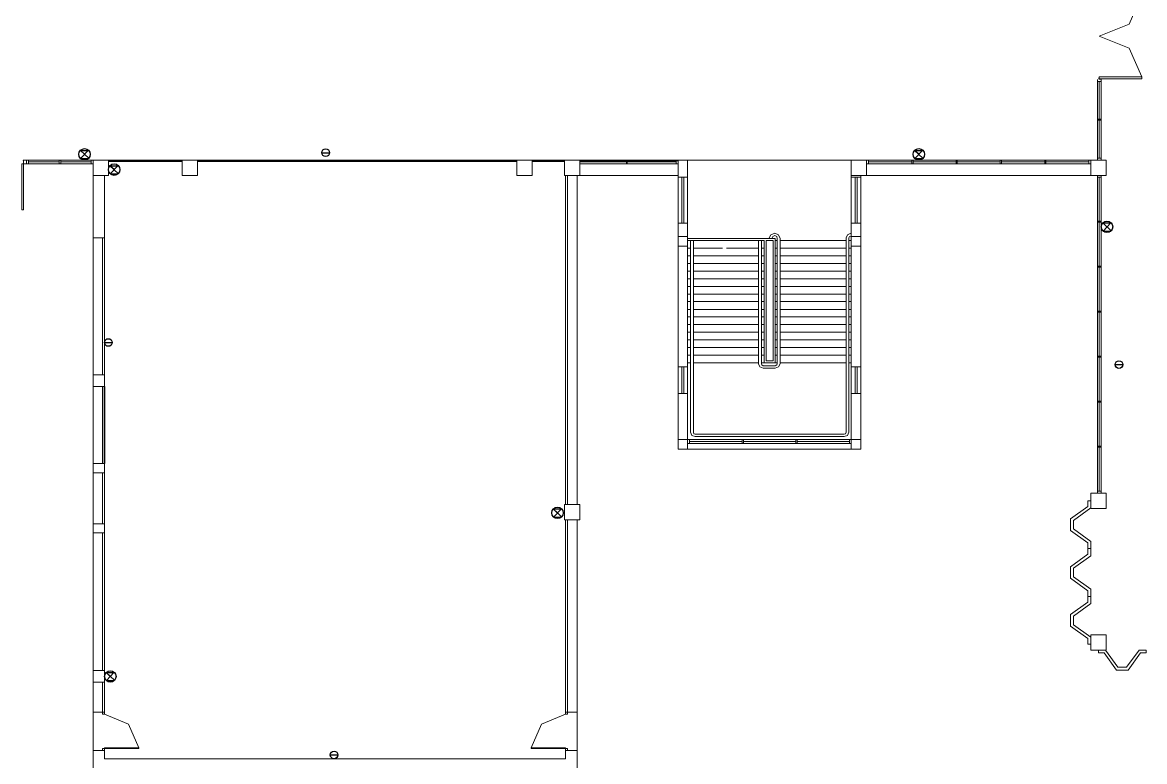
# Model space of a CAD drawing. Header units: millimetres. Extents: x 379 to 545, y 812 to 876.
# Drawn here: x 453.16 to 482.52, y 822.05 to 841.39 of the extents above; entities that cross this region are included whole.
import ezdxf

# ---------------------------------------------------------------- set-up
doc = ezdxf.new("R2010")
doc.units = ezdxf.units.MM
doc.layers.add('Detectores', color=92, linetype='Continuous')
doc.layers.add('Incendio', color=10, linetype='Continuous')

msp = doc.modelspace()

# ---------------------------------------------------------------- linework, layer by layer
for p, q in [((455.256, 831.87), (455.256, 829.853)), ((455.306, 831.87), (455.306, 829.853))]:
    msp.add_line(p, q)
at = {"color": 7, "lineweight": 0}
for points in [[(481.332, 841.038), (482.109, 841.351), (482.447, 842.115)], [(482.447, 839.973), (482.109, 840.725), (481.332, 841.038)], [(481.332, 839.923), (481.332, 839.973), (482.447, 839.973), (482.447, 839.923), (481.332, 839.923), (481.332, 839.923)], [(481.282, 839.898), (481.282, 837.794)], [(481.282, 839.848), (481.382, 839.848)], [(481.32, 839.936), (481.307, 839.936)], [(481.32, 839.923), (481.32, 839.936)], [(481.32, 839.936), (481.332, 839.936)], [(481.32, 839.923), (481.32, 839.936)], [(481.357, 839.923), (481.32, 839.923)], [(481.357, 839.923), (481.32, 839.923)], [(481.332, 839.936), (481.332, 839.898)], [(481.332, 839.848), (481.332, 838.859)], [(481.357, 839.898), (481.357, 839.923)], [(481.382, 839.898), (481.382, 837.794)], [(481.282, 838.859), (481.382, 838.859)], [(481.382, 838.834), (481.282, 838.834)], [(481.332, 838.834), (481.332, 837.844)], [(453.189, 837.694), (453.139, 837.694), (453.139, 836.491), (453.189, 836.491), (453.189, 837.694), (453.189, 837.694)], [(453.176, 837.782), (453.176, 837.794)], [(453.176, 837.782), (453.176, 837.794)], [(453.176, 837.794), (453.264, 837.794)], [(453.189, 837.782), (453.176, 837.782)], [(453.189, 837.782), (453.176, 837.782)], [(453.189, 837.694), (453.189, 837.782)], [(453.189, 837.694), (453.189, 837.782)], [(453.264, 837.694), (453.189, 837.694)], [(453.264, 837.694), (453.189, 837.694)], [(453.264, 837.794), (455.005, 837.794)], [(453.264, 837.794), (453.264, 837.694)], [(453.264, 837.794), (453.264, 837.694)], [(453.264, 837.694), (455.005, 837.694)], [(453.314, 837.794), (453.314, 837.694)], [(453.314, 837.744), (454.116, 837.744)], [(454.116, 837.794), (454.116, 837.694)], [(454.166, 837.794), (454.166, 837.694)], [(454.166, 837.744), (454.955, 837.744)], [(454.955, 837.794), (454.955, 837.694)], [(455.306, 815.5), (455.005, 815.5), (455.005, 837.794)], [(455.005, 837.393), (455.406, 837.393), (455.406, 837.794), (455.005, 837.794), (455.005, 837.393), (455.005, 837.393)], [(455.406, 837.794), (457.335, 837.794)], [(455.406, 837.769), (457.335, 837.769)], [(455.406, 837.756), (457.335, 837.756)], [(457.335, 837.393), (457.735, 837.393), (457.735, 837.794), (457.335, 837.794), (457.335, 837.393), (457.335, 837.393)], [(457.735, 837.794), (466.09, 837.794)], [(457.735, 837.769), (466.09, 837.769)], [(457.735, 837.756), (466.09, 837.756)], [(466.09, 837.393), (466.49, 837.393), (466.49, 837.794), (466.09, 837.794), (466.09, 837.393), (466.09, 837.393)], [(470.31, 837.794), (466.49, 837.794)], [(467.342, 837.769), (466.49, 837.769)], [(467.342, 837.756), (466.49, 837.756)], [(467.342, 837.393), (467.743, 837.393), (467.743, 837.794), (467.342, 837.794), (467.342, 837.393), (467.342, 837.393)], [(470.31, 837.769), (467.743, 837.769)], [(468.958, 837.744), (467.743, 837.744)], [(470.31, 837.694), (467.743, 837.694)], [(468.958, 837.794), (468.958, 837.694)], [(468.983, 837.694), (468.983, 837.794)], [(470.26, 837.744), (468.983, 837.744)], [(470.26, 837.794), (470.26, 837.694)], [(470.31, 830.48), (470.31, 837.794)], [(470.31, 837.744), (470.31, 837.794)], [(470.31, 837.794), (470.561, 837.794)], [(470.561, 830.48), (470.561, 837.794)], [(470.561, 837.794), (475.245, 837.794)], [(474.844, 837.393), (475.245, 837.393), (475.245, 837.794), (474.844, 837.794), (474.844, 837.393), (474.844, 837.393)], [(481.107, 837.794), (475.245, 837.794)], [(475.245, 837.744), (475.245, 837.794)], [(481.107, 837.694), (475.245, 837.694)], [(475.295, 837.794), (475.295, 837.694)], [(476.423, 837.744), (475.295, 837.744)], [(476.423, 837.794), (476.423, 837.694)], [(476.46, 837.694), (476.46, 837.794)], [(477.587, 837.744), (476.46, 837.744)], [(477.587, 837.794), (477.587, 837.694)], [(477.612, 837.694), (477.612, 837.794)], [(478.74, 837.744), (477.612, 837.744)], [(478.74, 837.794), (478.74, 837.694)], [(478.777, 837.694), (478.777, 837.794)], [(479.904, 837.744), (478.777, 837.744)], [(479.904, 837.794), (479.904, 837.694)], [(479.93, 837.694), (479.93, 837.794)], [(481.057, 837.744), (479.93, 837.744)], [(481.057, 837.794), (481.057, 837.694)], [(481.107, 837.393), (481.508, 837.393), (481.508, 837.794), (481.107, 837.794), (481.107, 837.393), (481.107, 837.393)], [(481.382, 837.844), (481.282, 837.844)], [(455.306, 831.87), (455.306, 837.393)], [(457.723, 837.393), (457.735, 837.393)], [(467.367, 837.393), (467.367, 828.776)], [(467.417, 837.393), (467.417, 828.776)], [(467.668, 837.393), (470.31, 837.393)], [(467.668, 837.393), (467.668, 828.776)], [(470.31, 837.343), (470.561, 837.343)], [(470.411, 837.343), (470.411, 836.141)], [(470.461, 837.343), (470.461, 836.141)], [(474.844, 837.393), (474.844, 830.229)], [(474.844, 837.343), (475.095, 837.343)], [(474.945, 837.343), (474.945, 836.141)], [(474.995, 837.343), (474.995, 836.141)], [(475.095, 837.393), (475.095, 830.229)], [(475.245, 837.393), (481.107, 837.393)], [(481.282, 837.393), (481.282, 829.077)], [(481.382, 837.343), (481.282, 837.343)], [(481.332, 837.343), (481.332, 836.191)], [(481.382, 837.393), (481.382, 829.077)], [(470.31, 836.141), (470.561, 836.141)], [(474.844, 836.141), (475.095, 836.141)], [(481.282, 836.191), (481.382, 836.191)], [(481.382, 836.166), (481.282, 836.166)], [(481.332, 836.166), (481.332, 835.014)], [(472.978, 835.74), (472.941, 835.84), (472.84, 835.878), (472.74, 835.84), (472.69, 835.74)], [(474.832, 835.878), (474.744, 835.84), (474.707, 835.753)], [(474.832, 835.878), (474.844, 835.878), (474.844, 835.803), (474.832, 835.803)], [(455.005, 835.753), (455.306, 835.753)], [(455.256, 832.17), (455.256, 835.753)], [(470.561, 835.54), (470.561, 835.79), (470.31, 835.79), (470.31, 835.54), (470.561, 835.54), (470.561, 835.54)], [(470.561, 835.74), (472.853, 835.74)], [(470.561, 835.69), (472.565, 835.69)], [(470.636, 830.667), (470.636, 835.677)], [(470.711, 835.677), (470.711, 830.667)], [(472.415, 832.458), (472.415, 835.69)], [(472.49, 835.69), (472.49, 832.458)], [(472.565, 832.484), (472.565, 835.69)], [(472.615, 832.534), (472.615, 835.69)], [(472.615, 835.69), (472.803, 835.69)], [(472.765, 835.74), (472.69, 835.74)], [(472.903, 835.74), (472.891, 835.79), (472.84, 835.815), (472.79, 835.79), (472.765, 835.74)], [(472.803, 835.69), (472.803, 832.534)], [(472.853, 835.74), (472.853, 832.484)], [(472.853, 835.69), (472.903, 835.69)], [(472.903, 832.458), (472.903, 835.74)], [(472.978, 835.74), (472.978, 832.458)], [(472.978, 835.69), (474.707, 835.69)], [(474.707, 830.667), (474.707, 835.753)], [(474.832, 835.803), (474.794, 835.79), (474.782, 835.753)], [(474.782, 835.753), (474.782, 830.667)], [(474.782, 835.69), (474.844, 835.69)], [(475.095, 835.54), (475.095, 835.79), (474.844, 835.79), (474.844, 835.54), (475.095, 835.54), (475.095, 835.54)], [(470.561, 835.489), (470.636, 835.489)], [(470.561, 835.289), (470.636, 835.289)], [(470.711, 835.489), (471.475, 835.489)], [(470.711, 835.289), (472.415, 835.289)], [(471.575, 835.489), (472.415, 835.489)], [(472.49, 835.489), (472.565, 835.489)], [(472.49, 835.289), (472.565, 835.289)], [(472.853, 835.489), (472.903, 835.489)], [(472.853, 835.289), (472.903, 835.289)], [(472.978, 835.489), (474.707, 835.489)], [(472.978, 835.289), (474.707, 835.289)], [(474.782, 835.489), (474.844, 835.489)], [(474.782, 835.289), (474.844, 835.289)], [(470.561, 835.089), (470.636, 835.089)], [(470.711, 835.089), (472.415, 835.089)], [(472.49, 835.089), (472.565, 835.089)], [(472.853, 835.089), (472.903, 835.089)], [(472.978, 835.089), (474.707, 835.089)], [(474.782, 835.089), (474.844, 835.089)], [(481.282, 835.014), (481.382, 835.014)], [(481.382, 834.988), (481.282, 834.988)], [(481.332, 834.988), (481.332, 833.836)], [(470.561, 834.888), (470.636, 834.888)], [(470.561, 834.688), (470.636, 834.688)], [(470.711, 834.888), (472.415, 834.888)], [(470.711, 834.688), (472.415, 834.688)], [(472.49, 834.888), (472.565, 834.888)], [(472.49, 834.688), (472.565, 834.688)], [(472.853, 834.888), (472.903, 834.888)], [(472.853, 834.688), (472.903, 834.688)], [(472.978, 834.888), (474.707, 834.888)], [(472.978, 834.688), (474.707, 834.688)], [(474.782, 834.888), (474.844, 834.888)], [(474.782, 834.688), (474.844, 834.688)], [(470.561, 834.488), (470.636, 834.488)], [(470.711, 834.488), (472.415, 834.488)], [(472.49, 834.488), (472.565, 834.488)], [(472.853, 834.488), (472.903, 834.488)], [(472.978, 834.488), (474.707, 834.488)], [(474.782, 834.488), (474.844, 834.488)], [(470.561, 834.287), (470.636, 834.287)], [(470.561, 834.087), (470.636, 834.087)], [(470.711, 834.287), (472.415, 834.287)], [(470.711, 834.087), (472.415, 834.087)], [(472.49, 834.287), (472.565, 834.287)], [(472.49, 834.087), (472.565, 834.087)], [(472.853, 834.287), (472.903, 834.287)], [(472.853, 834.087), (472.903, 834.087)], [(472.978, 834.287), (474.707, 834.287)], [(472.978, 834.087), (474.707, 834.087)], [(474.782, 834.287), (474.844, 834.287)], [(474.782, 834.087), (474.844, 834.087)], [(470.561, 833.886), (470.636, 833.886)], [(470.711, 833.886), (472.415, 833.886)], [(472.49, 833.886), (472.565, 833.886)], [(472.853, 833.886), (472.903, 833.886)], [(472.978, 833.886), (474.707, 833.886)], [(474.782, 833.886), (474.844, 833.886)], [(481.282, 833.836), (481.382, 833.836)], [(481.382, 833.811), (481.282, 833.811)], [(481.332, 833.811), (481.332, 832.659)], [(470.561, 833.686), (470.636, 833.686)], [(470.561, 833.486), (470.636, 833.486)], [(470.711, 833.686), (472.415, 833.686)], [(470.711, 833.486), (472.415, 833.486)], [(472.49, 833.686), (472.565, 833.686)], [(472.49, 833.486), (472.565, 833.486)], [(472.853, 833.686), (472.903, 833.686)], [(472.853, 833.486), (472.903, 833.486)], [(472.978, 833.686), (474.707, 833.686)], [(472.978, 833.486), (474.707, 833.486)], [(474.782, 833.686), (474.844, 833.686)], [(474.782, 833.486), (474.844, 833.486)], [(470.561, 833.285), (470.636, 833.285)], [(470.711, 833.285), (472.415, 833.285)], [(472.49, 833.285), (472.565, 833.285)], [(472.853, 833.285), (472.903, 833.285)], [(472.978, 833.285), (474.707, 833.285)], [(474.782, 833.285), (474.844, 833.285)], [(470.561, 833.085), (470.636, 833.085)], [(470.711, 833.085), (472.415, 833.085)], [(472.49, 833.085), (472.565, 833.085)], [(472.853, 833.085), (472.903, 833.085)], [(472.978, 833.085), (474.707, 833.085)], [(474.782, 833.085), (474.844, 833.085)], [(470.561, 832.884), (470.636, 832.884)], [(470.561, 832.684), (470.636, 832.684)], [(470.711, 832.884), (472.415, 832.884)], [(470.711, 832.684), (472.415, 832.684)], [(472.49, 832.884), (472.565, 832.884)], [(472.49, 832.684), (472.565, 832.684)], [(472.853, 832.884), (472.903, 832.884)], [(472.853, 832.684), (472.903, 832.684)], [(472.978, 832.884), (474.707, 832.884)], [(472.978, 832.684), (474.707, 832.684)], [(474.782, 832.884), (474.844, 832.884)], [(474.782, 832.684), (474.844, 832.684)], [(481.282, 832.659), (481.382, 832.659)], [(481.382, 832.634), (481.282, 832.634)], [(481.332, 832.634), (481.332, 831.482)], [(470.31, 832.383), (470.561, 832.383)], [(470.411, 832.383), (470.411, 831.682)], [(470.461, 832.383), (470.461, 831.682)], [(470.561, 832.484), (470.636, 832.484)], [(470.711, 832.484), (472.415, 832.484)], [(472.415, 832.458), (472.452, 832.383), (472.54, 832.346)], [(472.49, 832.484), (472.565, 832.484)], [(472.49, 832.458), (472.502, 832.433), (472.54, 832.408)], [(472.54, 832.408), (472.853, 832.408)], [(472.853, 832.346), (472.54, 832.346)], [(472.565, 832.484), (472.853, 832.484)], [(472.615, 832.534), (472.803, 832.534)], [(472.853, 832.484), (472.903, 832.484)], [(472.853, 832.408), (472.891, 832.433), (472.903, 832.458)], [(472.853, 832.346), (472.941, 832.383), (472.978, 832.458)], [(472.978, 832.484), (474.707, 832.484)], [(474.782, 832.484), (474.844, 832.484)], [(474.844, 832.383), (475.095, 832.383)], [(474.945, 832.383), (474.945, 831.682)], [(474.995, 832.383), (474.995, 831.682)], [(455.005, 832.17), (455.306, 832.17)], [(455.005, 831.87), (455.306, 831.87)], [(470.31, 831.682), (470.561, 831.682)], [(474.844, 831.682), (475.095, 831.682)], [(481.282, 831.482), (481.382, 831.482)], [(481.382, 831.456), (481.282, 831.456)], [(481.332, 831.456), (481.332, 830.304)], [(470.636, 830.667), (470.674, 830.58), (470.761, 830.555)], [(470.711, 830.667), (470.724, 830.63), (470.761, 830.617)], [(470.761, 830.617), (474.657, 830.617)], [(474.657, 830.555), (470.761, 830.555)], [(474.657, 830.617), (474.694, 830.63), (474.707, 830.667)], [(474.657, 830.555), (474.744, 830.58), (474.782, 830.667)], [(470.561, 830.229), (470.561, 830.48), (470.31, 830.48), (470.31, 830.229), (470.561, 830.229), (470.561, 830.229)], [(470.561, 830.48), (474.844, 830.48)], [(470.561, 830.429), (470.561, 830.48)], [(470.561, 830.379), (474.844, 830.379)], [(470.611, 830.48), (470.611, 830.379)], [(470.611, 830.429), (471.989, 830.429)], [(471.989, 830.379), (471.989, 830.48)], [(472.026, 830.48), (472.026, 830.379)], [(472.026, 830.429), (473.392, 830.429)], [(473.392, 830.379), (473.392, 830.48)], [(473.429, 830.48), (473.429, 830.379)], [(473.429, 830.429), (474.794, 830.429)], [(474.794, 830.48), (474.794, 830.379)], [(475.095, 830.229), (475.095, 830.48), (474.844, 830.48), (474.844, 830.229), (475.095, 830.229), (475.095, 830.229)], [(474.844, 830.429), (474.844, 830.48)], [(481.282, 830.304), (481.382, 830.304)], [(481.382, 830.279), (481.282, 830.279)], [(481.332, 830.279), (481.332, 829.127)], [(474.844, 830.229), (470.561, 830.229)], [(455.005, 829.853), (455.306, 829.853)], [(455.306, 823.34), (455.306, 829.853)], [(455.005, 829.603), (455.306, 829.603)], [(455.256, 828.275), (455.256, 829.603)], [(481.382, 829.127), (481.282, 829.127)], [(481.107, 827.812), (481.107, 827.624), (481.032, 827.624), (481.032, 827.774), (480.581, 828.1), (480.581, 828.4), (481.032, 828.726), (481.032, 828.876), (481.107, 828.876), (481.107, 828.688), (480.656, 828.363), (480.656, 828.137), (481.107, 827.812), (481.107, 827.812)], [(481.107, 828.676), (481.508, 828.676), (481.508, 829.077), (481.107, 829.077), (481.107, 828.676), (481.107, 828.676)], [(467.342, 828.375), (467.743, 828.375), (467.743, 828.776), (467.342, 828.776), (467.342, 828.375), (467.342, 828.375)], [(455.005, 828.275), (455.306, 828.275)], [(467.367, 828.375), (467.367, 823.34)], [(467.367, 828.375), (467.417, 828.375)], [(467.417, 828.375), (467.417, 823.34)], [(467.668, 828.375), (467.668, 820.76)], [(455.005, 828.037), (455.306, 828.037)], [(455.256, 824.43), (455.256, 828.037)], [(481.107, 826.559), (481.107, 826.371), (481.032, 826.371), (481.032, 826.522), (480.581, 826.847), (480.581, 827.148), (481.032, 827.474), (481.032, 827.624), (481.107, 827.624), (481.107, 827.436), (480.656, 827.11), (480.656, 826.885), (481.107, 826.559), (481.107, 826.559)], [(481.107, 825.307), (481.107, 825.119), (481.032, 825.119), (481.032, 825.269), (480.581, 825.595), (480.581, 825.895), (481.032, 826.221), (481.032, 826.371), (481.107, 826.371), (481.107, 826.184), (480.656, 825.858), (480.656, 825.632), (481.107, 825.307), (481.107, 825.307)], [(481.107, 824.969), (481.508, 824.969), (481.508, 825.369), (481.107, 825.369), (481.107, 824.969), (481.107, 824.969)], [(481.495, 824.969), (481.307, 824.969), (481.307, 824.893), (481.458, 824.893), (481.783, 824.443), (482.084, 824.443), (482.409, 824.893), (482.56, 824.893), (482.56, 824.969), (482.372, 824.969), (482.046, 824.518), (481.821, 824.518), (481.495, 824.969), (481.495, 824.969)], [(455.005, 824.43), (455.306, 824.43)], [(455.005, 824.129), (455.306, 824.129)], [(455.256, 823.34), (455.256, 824.129)], [(455.005, 823.34), (455.306, 823.34)], [(455.256, 823.29), (455.306, 823.29), (455.306, 823.34), (455.256, 823.34), (455.256, 823.29), (455.256, 823.29)], [(456.207, 822.414), (455.932, 823.027), (455.306, 823.29)], [(467.367, 823.29), (466.741, 823.027), (466.465, 822.414)], [(467.367, 823.34), (467.668, 823.34)], [(467.367, 823.29), (467.417, 823.29), (467.417, 823.34), (467.367, 823.34), (467.367, 823.29), (467.367, 823.29)], [(455.005, 822.338), (455.306, 822.338)], [(455.256, 822.338), (455.306, 822.338), (455.306, 822.388), (455.256, 822.388), (455.256, 822.338), (455.256, 822.338)], [(455.306, 822.388), (456.207, 822.388), (456.207, 822.414), (455.306, 822.414), (455.306, 822.388), (455.306, 822.388)], [(455.306, 822.125), (455.306, 822.338)], [(466.465, 822.388), (467.367, 822.388), (467.367, 822.414), (466.465, 822.414), (466.465, 822.388), (466.465, 822.388)], [(467.367, 822.338), (467.417, 822.338), (467.417, 822.388), (467.367, 822.388), (467.367, 822.338), (467.367, 822.338)], [(467.367, 822.338), (467.367, 822.125)], [(467.367, 822.338), (467.668, 822.338)], [(467.367, 822.125), (455.306, 822.125)], [(467.367, 822.276), (467.367, 822.176)]]:
    msp.add_lwpolyline(points, dxfattribs=at)
at = {"layer": 'Detectores'}
for p, q in [((460.991, 837.986), (461.191, 837.986)), ((455.306, 833.018), (455.506, 833.018)), ((481.747, 832.439), (481.947, 832.439)), ((461.211, 822.225), (461.411, 822.225))]:
    msp.add_line(p, q, dxfattribs=at)
for centre in [(461.091, 837.986), (455.406, 833.018), (481.847, 832.439), (461.311, 822.225)]:
    msp.add_circle(centre, 0.1, dxfattribs=at)
at = {"layer": 'Incendio'}
for p, q in [((454.783, 837.944), (454.674, 838.047)), ((454.674, 838.047), (454.892, 837.841)), ((454.674, 838.047), (454.886, 838.047)), ((454.68, 837.835), (454.886, 838.053)), ((476.61, 837.944), (476.501, 838.047)), ((476.501, 838.047), (476.719, 837.841)), ((476.501, 838.047), (476.713, 838.047)), ((476.507, 837.835), (476.713, 838.053)), ((454.68, 837.835), (454.887, 837.835)), ((455.556, 837.543), (455.447, 837.646)), ((455.447, 837.646), (455.665, 837.44)), ((455.447, 837.646), (455.659, 837.646)), ((455.453, 837.434), (455.659, 837.652)), ((476.507, 837.835), (476.713, 837.835)), ((455.453, 837.434), (455.659, 837.434)), ((481.532, 836.044), (481.423, 836.147)), ((481.423, 836.147), (481.642, 835.941)), ((481.423, 836.147), (481.635, 836.147)), ((481.43, 835.935), (481.635, 836.153)), ((481.43, 835.935), (481.636, 835.935)), ((467.155, 828.56), (467.046, 828.662)), ((467.046, 828.662), (467.264, 828.457)), ((467.046, 828.662), (467.258, 828.662)), ((467.052, 828.45), (467.258, 828.669)), ((467.052, 828.45), (467.258, 828.45)), ((455.456, 824.279), (455.347, 824.382)), ((455.347, 824.382), (455.565, 824.177)), ((455.347, 824.382), (455.559, 824.382)), ((455.353, 824.17), (455.559, 824.389)), ((455.353, 824.17), (455.559, 824.17))]:
    msp.add_line(p, q, dxfattribs=at)
for centre in [(454.783, 837.944), (476.61, 837.944), (455.556, 837.543), (481.532, 836.044), (467.155, 828.56), (455.456, 824.279)]:
    msp.add_circle(centre, 0.15, dxfattribs=at)

doc.saveas('drawing.dxf')
